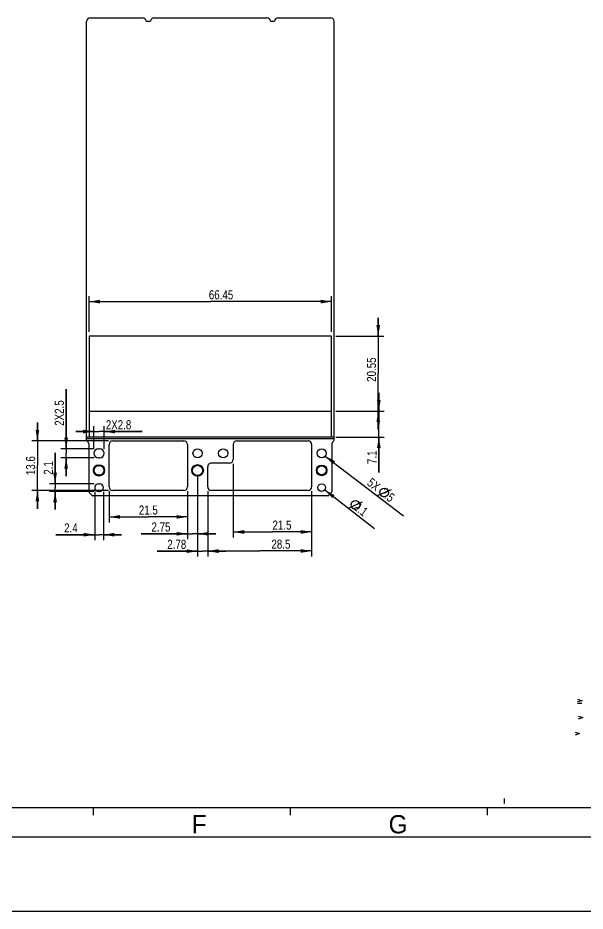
# Model space of a CAD drawing. Header units: millimetres. Extents: x 0 to 594, y 0 to 420.
# Drawn here: x 275.8 to 431.3, y 0 to 244.8 of the extents above; entities that cross this region are included whole.
import ezdxf

# ---------------------------------------------------------------- set-up
doc = ezdxf.new("R2010")
doc.units = ezdxf.units.MM
doc.header["$LTSCALE"] = 32.67
doc.layers.get('0').update_dxf_attribs({"linetype": 'CONTINUOUS'})
doc.layers.add('6_SURFS', color=7, linetype='CONTINUOUS')
doc.styles.get("Standard").update_dxf_attribs({"font": 'txt', "width": 0.8})
doc.styles.add('TEXTSTYLE_2', font='txt')
doc.dimstyles.new('DIMSTYLE_1', dxfattribs={"dimtxt": 2.5, "dimasz": 3, "dimexe": 1.5, "dimexo": 1.2, "dimtad": 1, "dimdsep": 46, "dimtxsty": 'STANDARD', "dimblk": '_FILLED', "dimblk1": '_FILLED', "dimblk2": '_FILLED', "dimcen": 0.09, "dimazin": 2, "dimtp": 0.01, "dimtm": 0.01, "dimtfac": 1, "dimtofl": 0, "dimtmove": 0, "dimatfit": 3, "dimldrblk": '_FILLED', "dimfxl": 1, "dimtolj": 1, "dimarcsym": 0})
doc.dimstyles.new('DIMSTYLE_2', dxfattribs={"dimtxt": 2.5, "dimasz": 3, "dimexe": 1.5, "dimexo": 1.2, "dimtad": 1, "dimdsep": 46, "dimtxsty": 'STANDARD', "dimblk": '_FILLED', "dimblk1": '_FILLED', "dimblk2": '_FILLED', "dimcen": 0.09, "dimazin": 2, "dimtp": 0.01, "dimtm": 0.01, "dimtfac": 1, "dimtofl": 0, "dimtmove": 0, "dimatfit": 1, "dimldrblk": '_FILLED', "dimfxl": 1, "dimtolj": 1, "dimarcsym": 0})

# ---------------------------------------------------------------- blocks, each defined once
blk = doc.blocks.new('SYM001_BL3', base_point=(429.16, 48.62))
at = {"color": 7, "linetype": 'CONTINUOUS'}
for p, q in [((428.56, 49.01), (429.78, 48.69)), ((429.78, 48.69), (428.54, 48.23))]:
    blk.add_line(p, q, dxfattribs=at)
blk = doc.blocks.new('SYM001_BL4', base_point=(430, 53.01))
at = {"color": 7, "linetype": 'CONTINUOUS'}
for p, q in [((430.62, 53.08), (429.38, 52.62)), ((429.4, 53.39), (430.62, 53.08))]:
    blk.add_line(p, q, dxfattribs=at)
blk = doc.blocks.new('SYM301_BL5', base_point=(429.85, 57.55))
at = {"color": 7, "linetype": 'CONTINUOUS'}
for p, q in [((429.23, 58.12), (430.46, 57.66)), ((430.44, 57.66), (429.23, 57.34)), ((429.23, 56.97), (430.42, 56.97))]:
    blk.add_line(p, q, dxfattribs=at)
blk = doc.blocks.new('_FILLED')
at = {"color": 0, "linetype": 'BYBLOCK'}
blk.add_solid([(0, 0), (-1, 0.167), (-1, -0.167)], dxfattribs=at)
blk = doc.blocks.new('*D26')
at = {"color": 7, "linetype": 'CONTINUOUS'}
for p, q in [((295.34, 158.77), (295.34, 168.52)), ((295.34, 167.02), (328.57, 167.02)), ((361.79, 167.02), (328.57, 167.02)), ((361.79, 158.77), (361.79, 168.52))]:
    blk.add_line(p, q, dxfattribs=at)
at = {"color": 7, "linetype": 'CONTINUOUS', "xscale": 3, "yscale": 3, "zscale": 3, "rotation": 180}
blk.add_blockref('_FILLED', (295.34, 167.02), dxfattribs=at)
at = {"color": 7, "linetype": 'CONTINUOUS', "xscale": 3, "yscale": 3, "zscale": 3}
blk.add_blockref('_FILLED', (361.79, 167.02), dxfattribs=at)
at = {"color": 7, "linetype": 'CONTINUOUS', "insert": (331.49, 170.14), "char_height": 2.5, "width": 10, "attachment_point": 2, "line_spacing_factor": 0.9}
blk.add_mtext('66.45', dxfattribs=at)
blk = doc.blocks.new('*D27')
at = {"color": 7, "linetype": 'CONTINUOUS'}
for p, q in [((374.58, 157.57), (374.58, 162.57)), ((374.58, 162.57), (374.58, 147.3)), ((362.99, 157.57), (376.08, 157.57)), ((374.58, 132.02), (374.58, 147.3)), ((362.99, 137.02), (376.08, 137.02)), ((374.58, 137.02), (374.58, 132.02))]:
    blk.add_line(p, q, dxfattribs=at)
at = {"color": 7, "linetype": 'CONTINUOUS', "xscale": 3, "yscale": 3, "zscale": 3}
for p, rotation in [((374.58, 157.57), 270), ((374.58, 137.02), 90)]:
    blk.add_blockref('_FILLED', p, dxfattribs=dict(at, rotation=rotation))
at = {"color": 7, "linetype": 'CONTINUOUS', "insert": (371.46, 148.38), "char_height": 2.5, "width": 10, "attachment_point": 2, "rotation": 90, "line_spacing_factor": 0.9}
blk.add_mtext('20.55', dxfattribs=at)
blk = doc.blocks.new('*D28')
at = {"color": 7, "linetype": 'CONTINUOUS'}
for p, q in [((374.74, 137.02), (374.74, 142.02)), ((374.74, 142.02), (374.74, 133.47)), ((362.99, 137.02), (376.24, 137.02)), ((374.74, 120.22), (374.74, 133.47)), ((362.99, 129.92), (376.24, 129.92)), ((374.74, 129.92), (374.74, 120.22))]:
    blk.add_line(p, q, dxfattribs=at)
at = {"color": 7, "linetype": 'CONTINUOUS', "xscale": 3, "yscale": 3, "zscale": 3}
for p, rotation in [((374.74, 137.02), 270), ((374.74, 129.92), 90)]:
    blk.add_blockref('_FILLED', p, dxfattribs=dict(at, rotation=rotation))
at = {"color": 7, "linetype": 'CONTINUOUS', "insert": (371.61, 126.22), "char_height": 2.5, "width": 6, "attachment_point": 3, "rotation": 90, "line_spacing_factor": 0.9}
blk.add_mtext('7.1', dxfattribs=at)
blk = doc.blocks.new('*D29')
at = {"color": 7, "linetype": 'CONTINUOUS'}
for p, q in [((281.16, 128.87), (281.16, 133.87)), ((281.16, 133.87), (281.16, 122.07)), ((300.6, 128.87), (279.66, 128.87)), ((281.16, 110.27), (281.16, 122.07)), ((300.6, 115.27), (279.66, 115.27)), ((281.16, 115.27), (281.16, 110.27))]:
    blk.add_line(p, q, dxfattribs=at)
at = {"color": 7, "linetype": 'CONTINUOUS', "xscale": 3, "yscale": 3, "zscale": 3}
for p, rotation in [((281.16, 128.87), 270), ((281.16, 115.27), 90)]:
    blk.add_blockref('_FILLED', p, dxfattribs=dict(at, rotation=rotation))
at = {"color": 7, "linetype": 'CONTINUOUS', "insert": (278.04, 122.07), "char_height": 2.5, "width": 8, "attachment_point": 2, "rotation": 90, "line_spacing_factor": 0.9}
blk.add_mtext('13.6', dxfattribs=at)
blk = doc.blocks.new('*D30')
at = {"color": 7, "linetype": 'CONTINUOUS'}
for p, q in [((300.8, 115.07), (300.8, 106.52)), ((322.3, 115.07), (322.3, 106.52)), ((300.8, 108.02), (311.55, 108.02)), ((322.3, 108.02), (311.55, 108.02))]:
    blk.add_line(p, q, dxfattribs=at)
at = {"color": 7, "linetype": 'CONTINUOUS', "xscale": 3, "yscale": 3, "zscale": 3, "rotation": 180}
blk.add_blockref('_FILLED', (300.8, 108.02), dxfattribs=at)
at = {"color": 7, "linetype": 'CONTINUOUS', "xscale": 3, "yscale": 3, "zscale": 3}
blk.add_blockref('_FILLED', (322.3, 108.02), dxfattribs=at)
at = {"color": 7, "linetype": 'CONTINUOUS', "insert": (311.55, 111.15), "char_height": 2.5, "width": 8, "attachment_point": 2, "line_spacing_factor": 0.9}
blk.add_mtext('21.5', dxfattribs=at)
blk = doc.blocks.new('*D31')
at = {"color": 7, "linetype": 'CONTINUOUS'}
for p, q in [((327.83, 115.07), (327.83, 97.19)), ((356.33, 115.07), (356.33, 97.19)), ((327.83, 98.69), (342.08, 98.69)), ((356.33, 98.69), (342.08, 98.69))]:
    blk.add_line(p, q, dxfattribs=at)
at = {"color": 7, "linetype": 'CONTINUOUS', "xscale": 3, "yscale": 3, "zscale": 3, "rotation": 180}
blk.add_blockref('_FILLED', (327.83, 98.69), dxfattribs=at)
at = {"color": 7, "linetype": 'CONTINUOUS', "xscale": 3, "yscale": 3, "zscale": 3}
blk.add_blockref('_FILLED', (356.33, 98.69), dxfattribs=at)
at = {"color": 7, "linetype": 'CONTINUOUS', "insert": (347.9, 101.81), "char_height": 2.5, "width": 8, "attachment_point": 2, "line_spacing_factor": 0.9}
blk.add_mtext('28.5', dxfattribs=at)
blk = doc.blocks.new('*D32')
at = {"color": 7, "linetype": 'CONTINUOUS'}
for p, q in [((334.83, 122.57), (334.83, 102.4)), ((356.33, 115.07), (356.33, 102.4)), ((334.83, 103.9), (345.58, 103.9)), ((356.33, 103.9), (345.58, 103.9))]:
    blk.add_line(p, q, dxfattribs=at)
at = {"color": 7, "linetype": 'CONTINUOUS', "xscale": 3, "yscale": 3, "zscale": 3, "rotation": 180}
blk.add_blockref('_FILLED', (334.83, 103.9), dxfattribs=at)
at = {"color": 7, "linetype": 'CONTINUOUS', "xscale": 3, "yscale": 3, "zscale": 3}
blk.add_blockref('_FILLED', (356.33, 103.9), dxfattribs=at)
at = {"color": 7, "linetype": 'CONTINUOUS', "insert": (348.18, 107.03), "char_height": 2.5, "width": 8, "attachment_point": 2, "line_spacing_factor": 0.9}
blk.add_mtext('21.5', dxfattribs=at)
blk = doc.blocks.new('*D33')
at = {"color": 7, "linetype": 'CONTINUOUS'}
for p, q in [((325.05, 119.57), (325.05, 97.14)), ((327.83, 115.07), (327.83, 97.14)), ((325.05, 98.64), (313.96, 98.64)), ((313.96, 98.64), (326.44, 98.64)), ((332.83, 98.64), (326.44, 98.64)), ((327.83, 98.64), (332.83, 98.64))]:
    blk.add_line(p, q, dxfattribs=at)
at = {"color": 7, "linetype": 'CONTINUOUS', "xscale": 3, "yscale": 3, "zscale": 3}
blk.add_blockref('_FILLED', (325.05, 98.64), dxfattribs=at)
at = {"color": 7, "linetype": 'CONTINUOUS', "xscale": 3, "yscale": 3, "zscale": 3, "rotation": 180}
blk.add_blockref('_FILLED', (327.83, 98.64), dxfattribs=at)
at = {"color": 7, "linetype": 'CONTINUOUS', "insert": (321.96, 101.77), "char_height": 2.5, "width": 8, "attachment_point": 3, "line_spacing_factor": 0.9}
blk.add_mtext('2.78', dxfattribs=at)
blk = doc.blocks.new('*D34')
at = {"color": 7, "linetype": 'CONTINUOUS'}
for p, q in [((325.05, 119.57), (325.05, 101.9)), ((322.3, 115.07), (322.3, 101.9)), ((322.3, 103.4), (309.62, 103.4)), ((309.62, 103.4), (323.68, 103.4)), ((330.05, 103.4), (323.68, 103.4)), ((325.05, 103.4), (330.05, 103.4))]:
    blk.add_line(p, q, dxfattribs=at)
at = {"color": 7, "linetype": 'CONTINUOUS', "xscale": 3, "yscale": 3, "zscale": 3}
blk.add_blockref('_FILLED', (322.3, 103.4), dxfattribs=at)
at = {"color": 7, "linetype": 'CONTINUOUS', "xscale": 3, "yscale": 3, "zscale": 3, "rotation": 180}
blk.add_blockref('_FILLED', (325.05, 103.4), dxfattribs=at)
at = {"color": 7, "linetype": 'CONTINUOUS', "insert": (317.62, 106.52), "char_height": 2.5, "width": 8, "attachment_point": 3, "line_spacing_factor": 0.9}
blk.add_mtext('2.75', dxfattribs=at)
blk = doc.blocks.new('*D35')
at = {"color": 7, "linetype": 'CONTINUOUS'}
blk.add_line((359.91, 115.43), (373.58, 104.84), dxfattribs=at)
at = {"color": 7, "linetype": 'CONTINUOUS', "xscale": 3, "yscale": 3, "zscale": 3, "rotation": 142.2467513757}
blk.add_blockref('_FILLED', (359.91, 115.43), dxfattribs=at)
at = {"color": 7, "linetype": 'CONTINUOUS', "insert": (368.11, 113.03), "char_height": 2.5, "width": 14, "attachment_point": 1, "rotation": 322.2468, "line_spacing_factor": 0.9, "style": 'TEXTSTYLE_2'}
blk.add_mtext('{\\ftxt;\\W0.0001;\\H0.0001;\\~}{\\ftxt;\\W1.3333333333;\\H2.5; }{\\ftxt;\\W0.0001;\\H0.0001;\\~}{\\W0.8;2.1}', dxfattribs=at)
blk = doc.blocks.new('*D36')
at = {"color": 7, "linetype": 'CONTINUOUS'}
blk.add_line((360.07, 124.71), (381.5, 108.31), dxfattribs=at)
at = {"color": 7, "linetype": 'CONTINUOUS', "xscale": 3, "yscale": 3, "zscale": 3, "rotation": 142.5630042702}
blk.add_blockref('_FILLED', (360.07, 124.71), dxfattribs=at)
at = {"color": 7, "linetype": 'CONTINUOUS', "insert": (372.81, 118.89), "char_height": 2.5, "width": 20, "attachment_point": 1, "rotation": 322.563, "line_spacing_factor": 0.9}
blk.add_mtext('5X{\\ftxt;\\W0.0001;\\H0.0001;\\~}{\\ftxt;\\W1.3333333333;\\H2.5; }{\\ftxt;\\W0.0001;\\H0.0001;\\~}2.5', dxfattribs=at)
blk = doc.blocks.new('*D37')
at = {"color": 7, "linetype": 'CONTINUOUS'}
for p, q in [((296.85, 114.87), (296.85, 101.64)), ((299.25, 114.87), (299.25, 101.64)), ((296.85, 103.14), (286.2, 103.14)), ((286.2, 103.14), (298.05, 103.14)), ((304.25, 103.14), (298.05, 103.14)), ((299.25, 103.14), (304.25, 103.14))]:
    blk.add_line(p, q, dxfattribs=at)
at = {"color": 7, "linetype": 'CONTINUOUS', "xscale": 3, "yscale": 3, "zscale": 3}
blk.add_blockref('_FILLED', (296.85, 103.14), dxfattribs=at)
at = {"color": 7, "linetype": 'CONTINUOUS', "xscale": 3, "yscale": 3, "zscale": 3, "rotation": 180}
blk.add_blockref('_FILLED', (299.25, 103.14), dxfattribs=at)
at = {"color": 7, "linetype": 'CONTINUOUS', "insert": (292.2, 106.26), "char_height": 2.5, "width": 6, "attachment_point": 3, "line_spacing_factor": 0.9}
blk.add_mtext('2.4', dxfattribs=at)
blk = doc.blocks.new('*D38')
at = {"color": 7, "linetype": 'CONTINUOUS'}
for p, q in [((286.01, 117.12), (286.01, 125.59)), ((286.01, 125.59), (286.01, 116.07)), ((296.7, 117.12), (284.51, 117.12)), ((286.01, 110.02), (286.01, 116.07)), ((296.7, 115.02), (284.51, 115.02)), ((286.01, 115.02), (286.01, 110.02))]:
    blk.add_line(p, q, dxfattribs=at)
at = {"color": 7, "linetype": 'CONTINUOUS', "xscale": 3, "yscale": 3, "zscale": 3}
for p, rotation in [((286.01, 117.12), 270), ((286.01, 115.02), 90)]:
    blk.add_blockref('_FILLED', p, dxfattribs=dict(at, rotation=rotation))
at = {"color": 7, "linetype": 'CONTINUOUS', "insert": (282.89, 119.59), "char_height": 2.5, "width": 6, "attachment_point": 1, "rotation": 90, "line_spacing_factor": 0.9}
blk.add_mtext('2.1', dxfattribs=at)
blk = doc.blocks.new('*D39')
at = {"color": 7, "linetype": 'CONTINUOUS'}
for p, q in [((296.65, 126.67), (296.65, 132.91)), ((299.45, 126.67), (299.45, 132.91)), ((296.65, 131.41), (291.65, 131.41)), ((291.65, 131.41), (298.05, 131.41)), ((309.9, 131.41), (298.05, 131.41)), ((299.45, 131.41), (309.9, 131.41))]:
    blk.add_line(p, q, dxfattribs=at)
at = {"color": 7, "linetype": 'CONTINUOUS', "xscale": 3, "yscale": 3, "zscale": 3}
blk.add_blockref('_FILLED', (296.65, 131.41), dxfattribs=at)
at = {"color": 7, "linetype": 'CONTINUOUS', "xscale": 3, "yscale": 3, "zscale": 3, "rotation": 180}
blk.add_blockref('_FILLED', (299.45, 131.41), dxfattribs=at)
at = {"color": 7, "linetype": 'CONTINUOUS', "insert": (299.9, 134.53), "char_height": 2.5, "width": 10, "attachment_point": 1, "line_spacing_factor": 0.9}
blk.add_mtext('2X2.8', dxfattribs=at)
blk = doc.blocks.new('*D40')
at = {"color": 7, "linetype": 'CONTINUOUS'}
for p, q in [((289.03, 126.72), (289.03, 142.99)), ((289.03, 142.99), (289.03, 125.47)), ((296.7, 126.72), (287.53, 126.72)), ((289.03, 119.22), (289.03, 125.47)), ((296.7, 124.22), (287.53, 124.22)), ((289.03, 124.22), (289.03, 119.22))]:
    blk.add_line(p, q, dxfattribs=at)
at = {"color": 7, "linetype": 'CONTINUOUS', "xscale": 3, "yscale": 3, "zscale": 3}
for p, rotation in [((289.03, 126.72), 270), ((289.03, 124.22), 90)]:
    blk.add_blockref('_FILLED', p, dxfattribs=dict(at, rotation=rotation))
at = {"color": 7, "linetype": 'CONTINUOUS', "insert": (285.9, 132.99), "char_height": 2.5, "width": 10, "attachment_point": 1, "rotation": 90, "line_spacing_factor": 0.9}
blk.add_mtext('2X2.5', dxfattribs=at)

msp = doc.modelspace()

# ---------------------------------------------------------------- linework, layer by layer
at = {"color": 7, "linetype": 'CONTINUOUS'}
for p, q in [((295.641, 244.771), (309.953, 244.771)), ((313.153, 244.771), (344.028, 244.771)), ((347.128, 244.771), (361.491, 244.771)), ((294.641, 129.071), (294.641, 243.771)), ((310.948, 243.871), (312.158, 243.871)), ((345.023, 243.871), (346.133, 243.871)), ((362.491, 129.071), (362.491, 243.771)), ((295.341, 157.571), (295.341, 129.922)), ((361.791, 157.571), (295.341, 157.571)), ((361.791, 129.922), (361.791, 157.571)), ((295.341, 137.021), (361.791, 137.021)), ((294.641, 129.922), (362.491, 129.922)), ((362.491, 129.422), (294.641, 129.422)), ((374.25, 113.855), (378.184, 115.566)), ((366.366, 110.427), (370.31, 112.116)), ((409.176, 29.52), (409.176, 30.871)), ((564.922, 28.309), (26.422, 28.309)), ((296.422, 28.309), (296.422, 26.309)), ((350.422, 28.309), (350.422, 26.309)), ((404.422, 28.309), (404.422, 26.309)), ((571.422, 20.309), (20.422, 20.309)), ((0, 0), (594, 0))]:
    msp.add_line(p, q, dxfattribs=at)
for points in [[(375.224, 115.471), (375.77, 115.84), (376.354, 115.918), (376.977, 115.703), (377.346, 115.158), (377.424, 114.574), (377.21, 113.951), (376.664, 113.581), (376.08, 113.504), (375.457, 113.718), (375.088, 114.264), (375.01, 114.848), (375.224, 115.471)], [(367.35, 112.037), (367.897, 112.404), (368.482, 112.478), (369.103, 112.26), (369.47, 111.713), (369.544, 111.128), (369.326, 110.506), (368.779, 110.14), (368.194, 110.065), (367.573, 110.283), (367.206, 110.831), (367.132, 111.415), (367.35, 112.037)]]:
    msp.add_lwpolyline(points, dxfattribs=at)
for centre, start, end in [((295.641, 243.771), 90, 180), ((309.953, 243.771), 5.73917, 90), ((313.153, 243.771), 90, 174.26083), ((344.028, 243.771), 5.73917, 90), ((347.128, 243.771), 90, 174.26083), ((361.491, 243.771), 0, 90)]:
    msp.add_arc(centre, 1, start, end, dxfattribs=at)
at = {"layer": '6_SURFS', "color": 7, "linetype": 'CONTINUOUS'}
for p, q in [((295.303, 114.854), (295.303, 127.826)), ((300.803, 116.271), (300.803, 127.871)), ((301.803, 128.871), (321.303, 128.871)), ((322.303, 127.871), (322.303, 116.271)), ((334.828, 127.871), (334.828, 123.771)), ((335.828, 128.871), (355.328, 128.871)), ((356.328, 127.871), (356.328, 116.271)), ((361.828, 127.826), (361.828, 114.854)), ((297.903, 126.721), (298.203, 126.721)), ((298.203, 124.221), (297.903, 124.221)), ((333.828, 122.771), (328.828, 122.771)), ((297.903, 122.221), (298.203, 122.221)), ((297.903, 122.221), (297.903, 122.021)), ((297.903, 122.021), (298.203, 122.021)), ((298.203, 122.221), (298.203, 122.021)), ((327.828, 116.271), (327.828, 121.771)), ((298.203, 119.521), (297.903, 119.521)), ((297.903, 119.321), (297.903, 119.521)), ((298.203, 119.321), (297.903, 119.321)), ((298.203, 119.321), (298.203, 119.521)), ((297.903, 117.121), (298.203, 117.121)), ((321.303, 115.271), (301.803, 115.271)), ((355.328, 115.271), (328.828, 115.271)), ((295.362, 114.712), (296.244, 113.829)), ((360.745, 113.771), (296.386, 113.771)), ((298.203, 115.021), (297.903, 115.021)), ((360.887, 113.829), (361.769, 114.712))]:
    msp.add_line(p, q, dxfattribs=at)
for centre, radius in [((325.053, 125.471), 1.25), ((332.078, 125.471), 1.25), ((359.078, 125.471), 1.25), ((325.053, 120.771), 1.6), ((325.053, 120.771), 1.4), ((359.078, 120.771), 1.45), ((359.078, 120.771), 1.25), ((359.078, 116.071), 1.05)]:
    msp.add_circle(centre, radius, dxfattribs=at)
for centre, radius, start, end in [((295.141, 129.071), 0.5, 180, 236.05939), ((294.303, 127.826), 1, 0, 56.05939), ((301.803, 127.871), 1, 90, 180), ((321.303, 127.871), 1, 0, 90), ((335.828, 127.871), 1, 90, 180), ((355.328, 127.871), 1, 0, 90), ((362.828, 127.826), 1, 123.94061, 180), ((361.991, 129.071), 0.5, 303.94061, 360), ((297.903, 125.471), 1.25, 90, 270), ((298.203, 125.471), 1.25, 270, 90), ((328.828, 121.771), 1, 90, 180), ((333.828, 123.771), 1, 270, 360), ((297.903, 120.771), 1.45, 90, 270), ((297.903, 120.771), 1.25, 90, 270), ((298.203, 120.771), 1.45, 270, 90), ((298.203, 120.771), 1.25, 270, 90), ((297.903, 116.071), 1.05, 90, 270), ((298.203, 116.071), 1.05, 270, 90), ((301.803, 116.271), 1, 180, 270), ((321.303, 116.271), 1, 270, 360), ((328.828, 116.271), 1, 180, 270), ((355.328, 116.271), 1, 270, 360), ((295.503, 114.854), 0.2, 180, 225), ((296.386, 113.971), 0.2, 225, 270), ((360.745, 113.971), 0.2, 270, 315), ((361.628, 114.854), 0.2, 315, 360)]:
    msp.add_arc(centre, radius, start, end, dxfattribs=at)

# ---------------------------------------------------------------- block references
at = {"color": 7, "linetype": 'CONTINUOUS'}
for name, p in [('SYM301_BL5', (429.845, 57.546)), ('SYM001_BL4', (429.998, 53.006)), ('SYM001_BL3', (429.158, 48.619))]:
    msp.add_blockref(name, p, dxfattribs=at)

# ---------------------------------------------------------------- texts
at = {"color": 7, "linetype": 'CONTINUOUS', "char_height": 5, "width": 5, "attachment_point": 1, "line_spacing_factor": 0.9, "style": 'TEXTSTYLE_2'}
for s, insert in [('F', (323.422, 26.309)), ('G', (377.422, 26.309))]:
    msp.add_mtext(s, dxfattribs=dict(at, insert=insert))

# ---------------------------------------------------------------- dimensions: what is measured, and where the dimension line sits
at = {"color": 7, "linetype": 'CONTINUOUS'}
for base, p1, p2, angle, picture, middle in [((295.341, 167.016), (361.791, 157.571), (295.341, 157.571), 180, '*D26', (331.554, 167.016)), ((374.581, 157.571), (361.791, 137.021), (361.791, 157.571), 90, '*D27', (374.581, 148.441)), ((374.738, 137.021), (361.791, 129.922), (361.791, 137.021), 90, '*D28', (374.738, 122.97)), ((281.16, 115.271), (301.803, 128.871), (301.803, 115.271), 270, '*D29', (281.16, 122.321)), ((286.013, 117.121), (297.903, 115.021), (297.903, 117.121), 90, '*D38', (286.013, 122.344)), ((325.053078107, 98.644306801), (327.828078107, 116.270747215), (325.053078107, 120.770747215), 180, '*D33', (318.020236633, 98.644306801))]:
    dim = msp.add_linear_dim(base=base, p1=p1, p2=p2, angle=angle, dimstyle='DIMSTYLE_1', dxfattribs=at)
    dim.commit()
    dim.dimension.update_dxf_attribs({"geometry": picture, "text_midpoint": middle, "dimtype": 160})
dim = msp.add_linear_dim(base=(289.026, 126.721), p1=(297.903, 124.221), p2=(297.903, 126.721), angle=90, text='2X<>', dimstyle='DIMSTYLE_1', dxfattribs=at)
dim.commit()
dim.dimension.update_dxf_attribs({"geometry": '*D40', "text_midpoint": (289.026, 137.989), "dimtype": 160})
dim = msp.add_linear_dim(base=(299.453, 131.405), p1=(296.653, 125.471), p2=(299.453, 125.471), text='2X<>', dimstyle='DIMSTYLE_1', dxfattribs=at)
dim.commit()
dim.dimension.update_dxf_attribs({"geometry": '*D39', "text_midpoint": (304.901, 131.405), "dimtype": 160})
for p1, p2, text, picture, middle in [((360.071, 124.711), (358.086, 126.231), '5X%%c<>', '*D36', (377.342, 113.85)), ((359.908, 115.428), (358.248, 116.714), '%%c<>', '*D35', (372.357, 108.159))]:
    dim = msp.add_diameter_dim_2p(p1=p1, p2=p2, text=text, dimstyle='DIMSTYLE_2', override={"dimpost": '<>'}, dxfattribs=at)
    dim.commit()
    dim.dimension.update_dxf_attribs({"geometry": picture, "text_midpoint": middle, "dimtype": 163})
for base, p1, p2, picture, middle in [((356.328, 103.902), (334.828, 123.771), (356.328, 116.271), '*D32', (348.244, 103.902)), ((325.053, 103.398), (322.303, 116.271), (325.053, 120.771), '*D34', (313.686, 103.398)), ((299.253, 103.136), (296.853, 116.071), (299.253, 116.071), '*D37', (289.258, 103.136)), ((322.303, 108.025), (300.803, 116.271), (322.303, 116.271), '*D30', (311.616, 108.025)), ((356.328, 98.688), (327.828, 116.271), (356.328, 116.271), '*D31', (347.958, 98.688))]:
    dim = msp.add_linear_dim(base=base, p1=p1, p2=p2, dimstyle='DIMSTYLE_1', dxfattribs=at)
    dim.commit()
    dim.dimension.update_dxf_attribs({"geometry": picture, "text_midpoint": middle, "dimtype": 160})

doc.saveas('drawing.dxf')
